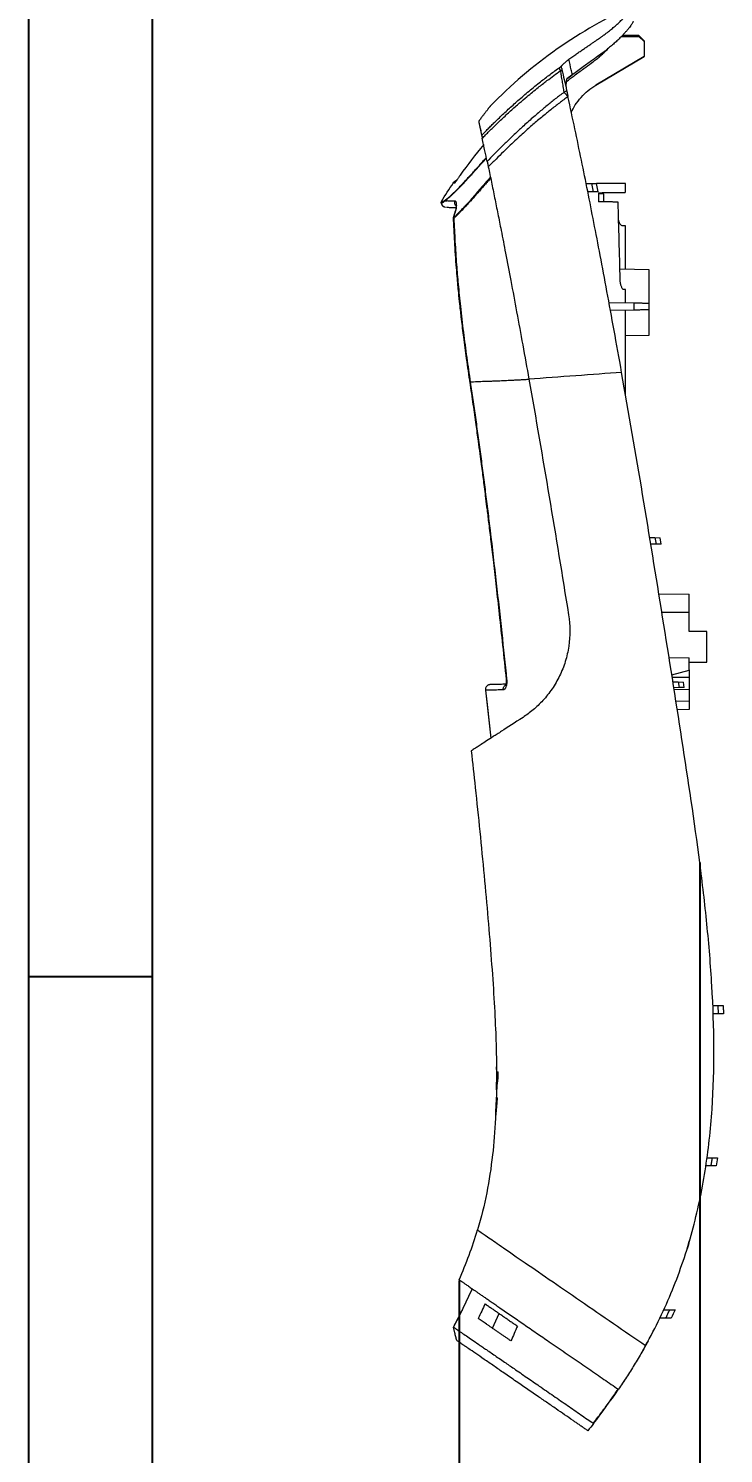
# Model space of a CAD drawing. Header units: inches. Extents: x 1631 to 3663, y 1126 to 1454.
# Drawn here: x 2152.1 to 2219.7, y 1243.7 to 1382.3 of the extents above; entities that cross this region are included whole.
import ezdxf

# ---------------------------------------------------------------- set-up
doc = ezdxf.new("R2010")
doc.units = ezdxf.units.IN
doc.header["$LTSCALE"] = 15
doc.styles.get("Standard").update_dxf_attribs({"font": 'txt', "bigfont": 'gbcbig.shx'})
doc.dimstyles.new('3', dxfattribs={"dimtxt": 3, "dimasz": 1, "dimexe": 0.18, "dimexo": 0.0625, "dimgap": 0.09, "dimtad": 0, "dimdsep": 46, "dimtxsty": 'Standard', "dimcen": 1, "dimclrd": 3, "dimclre": 3, "dimadec": 0, "dimazin": 2, "dimtfac": 1, "dimtofl": 0, "dimtmove": 0, "dimatfit": 3, "dimfxl": 1, "dimtolj": 1, "dimtzin": 0, "dimarcsym": 0})

# ---------------------------------------------------------------- blocks, each defined once
blk = doc.blocks.new('*D279')
at = {"color": 3, "lineweight": -2}
for p, q in [((2217.38, 1301.14), (2217.38, 1229.55)), ((2193.98, 1260.49), (2193.98, 1229.55)), ((2194.98, 1229.73), (2201.09, 1229.73)), ((2216.38, 1229.73), (2210.27, 1229.73))]:
    blk.add_line(p, q, dxfattribs=at)
at = {"color": 3}
for points in [[(2194.98, 1229.89), (2194.98, 1229.56), (2193.98, 1229.73)], [(2216.38, 1229.89), (2216.38, 1229.56), (2217.38, 1229.73)]]:
    blk.add_solid(points, dxfattribs=at)
at = {"layer": 'Defpoints', "color": 0}
for p in [(2217.38, 1301.2), (2193.98, 1260.55), (2217.38, 1229.73)]:
    blk.add_point(p, dxfattribs=at)
at = {"color": 0, "insert": (2205.68, 1229.73), "char_height": 3, "attachment_point": 5}
blk.add_mtext('\\A1;23.4', dxfattribs=at)

msp = doc.modelspace()

# ---------------------------------------------------------------- linework, layer by layer
for p, q in [((2152.094, 1454.396), (2152.094, 1125.657)), ((2164.124, 1446.569), (2164.124, 1133.484)), ((2164.124, 1290.027), (2152.094, 1290.027)), ((2152.094, 1277.851), (2152.094, 1125.657))]:
    msp.add_line(p, q)
at = {"color": 7, "linetype": 'Continuous', "lineweight": 15}
for p, q in [((2209.785, 1381.503), (2211.473, 1381.503)), ((2211.473, 1381.58), (2209.86, 1381.58)), ((2211.974, 1381.078), (2211.473, 1381.58)), ((2211.973, 1381), (2211.473, 1381.503)), ((2211.974, 1381), (2211.974, 1379.545)), ((2211.974, 1379.545), (2207.268, 1376.745)), ((2207.268, 1376.745), (2211.974, 1379.545)), ((2204.466, 1377.371), (2204.991, 1377.767)), ((2196.173, 1371.879), (2196.201, 1371.752)), ((2206.333, 1367.175), (2206.858, 1367.175)), ((2206.858, 1367.175), (2207.018, 1366.375)), ((2206.858, 1367.175), (2207.36, 1367.175)), ((2207.52, 1366.375), (2207.36, 1367.175)), ((2210.082, 1367.175), (2207.361, 1367.175)), ((2210.157, 1366.328), (2210.157, 1367.178)), ((2207.018, 1366.375), (2206.495, 1366.375)), ((2207.52, 1366.375), (2207.018, 1366.375)), ((2207.523, 1366.292), (2207.523, 1365.408)), ((2208.046, 1366.175), (2207.523, 1366.175)), ((2208.046, 1365.401), (2208.046, 1366.175)), ((2192.238, 1365.287), (2192.241, 1365.287)), ((2192.627, 1364.887), (2192.657, 1364.887)), ((2193.612, 1364.5), (2193.413, 1363.845)), ((2193.415, 1363.85), (2193.407, 1363.782)), ((2210.157, 1358.842), (2210.157, 1363.075)), ((2212.477, 1358.802), (2209.621, 1358.852)), ((2210.157, 1355.589), (2210.157, 1356.875)), ((2208.559, 1355.62), (2211.009, 1355.578)), ((2211.009, 1354.873), (2208.704, 1354.833)), ((2210.157, 1346.658), (2210.157, 1354.858)), ((2211.009, 1354.873), (2211.009, 1355.578)), ((2212.474, 1354.899), (2212.474, 1355.552)), ((2210.157, 1352.408), (2212.475, 1352.449)), ((2212.515, 1332.751), (2213.034, 1332.742)), ((2213.136, 1332.11), (2212.62, 1332.101)), ((2213.033, 1332.742), (2213.136, 1332.11)), ((2213.034, 1332.742), (2213.538, 1332.733)), ((2213.639, 1332.119), (2213.136, 1332.11)), ((2213.639, 1332.119), (2213.538, 1332.733)), ((2213.4, 1327.286), (2216.374, 1327.234)), ((2216.374, 1323.626), (2216.374, 1325.484)), ((2218.074, 1323.625), (2216.374, 1323.626)), ((2218.074, 1320.625), (2218.074, 1323.625)), ((2214.406, 1321.068), (2216.374, 1321.034)), ((2214.672, 1319.396), (2216.374, 1319.864)), ((2216.374, 1320.626), (2218.074, 1320.625)), ((2214.781, 1318.712), (2215.286, 1318.703)), ((2215.286, 1318.703), (2215.372, 1318.149)), ((2215.286, 1318.703), (2215.791, 1318.694)), ((2215.875, 1318.158), (2215.791, 1318.694)), ((2216.374, 1319.175), (2216.374, 1317.966)), ((2196.551, 1317.896), (2197.073, 1313.221)), ((2215.372, 1318.149), (2214.873, 1318.14)), ((2216.374, 1317.966), (2214.904, 1317.946)), ((2215.078, 1316.853), (2216.374, 1316.835)), ((2215.875, 1318.158), (2215.372, 1318.149)), ((2216.374, 1317.966), (2216.374, 1316.835)), ((2216.374, 1316.835), (2216.374, 1316.017)), ((2216.374, 1316.017), (2215.215, 1315.996)), ((2218.655, 1287.225), (2219.165, 1287.225)), ((2219.197, 1286.425), (2218.697, 1286.425)), ((2219.197, 1286.425), (2219.165, 1287.225)), ((2219.165, 1287.225), (2219.666, 1287.225)), ((2219.698, 1286.425), (2219.197, 1286.425)), ((2197.62, 1280.992), (2197.627, 1280.818)), ((2197.655, 1280.169), (2197.665, 1279.945)), ((2197.612, 1279.029), (2197.627, 1278.649)), ((2218.495, 1271.625), (2217.95, 1271.625)), ((2218.073, 1272.425), (2218.609, 1272.425)), ((2218.997, 1271.625), (2218.495, 1271.625)), ((2218.609, 1272.425), (2219.111, 1272.425)), ((2195.178, 1259.555), (2194.339, 1257.761)), ((2195.178, 1259.555), (2195.091, 1259.355)), ((2195.178, 1259.555), (2195.091, 1259.355)), ((2195.237, 1259.691), (2195.178, 1259.555)), ((2195.237, 1259.691), (2195.178, 1259.555)), ((2197.219, 1255.84), (2197.879, 1257.266)), ((2197.219, 1255.84), (2197.879, 1257.266)), ((2213.872, 1257.625), (2214.464, 1257.625)), ((2214.464, 1257.625), (2214.989, 1257.625)), ((2193.558, 1255.385), (2193.419, 1255.955)), ((2214.093, 1256.825), (2213.469, 1256.825)), ((2214.622, 1256.825), (2214.093, 1256.825)), ((2212.373, 1254.608), (2212.151, 1254.213)), ((2212.043, 1254.021), (2211.797, 1253.583)), ((2210.141, 1250.894), (2209.857, 1250.484))]:
    msp.add_line(p, q, dxfattribs=at)
at = {"color": 8, "linetype": 'Continuous', "lineweight": 15}
for p, q in [((2193.41, 1363.783), (2193.41, 1363.784)), ((2213.691, 1325.487), (2216.374, 1325.484)), ((2214.707, 1319.175), (2216.374, 1319.175)), ((2195.241, 1259.689), (2195.178, 1259.555))]:
    msp.add_line(p, q, dxfattribs=at)
at = {"color": 7, "linetype": 'Continuous', "lineweight": 15}
msp.add_arc((2229.686, 1343.036), 45.509, 125.0881, 135.88718, dxfattribs=at)
for points in [[(2210.916, 1384.493), (2208.328, 1383.322), (2205.85, 1381.907), (2203.526, 1380.274)], [(2211.473, 1381.503), (2211.473, 1381.532), (2211.473, 1381.557), (2211.473, 1381.58)], [(2211.473, 1381.58), (2211.64, 1381.413), (2211.807, 1381.246), (2211.973, 1381.078)], [(2196.37, 1370.969), (2195.565, 1370.009), (2194.802, 1369.015), (2194.083, 1367.99)], [(2192.263, 1365.425), (2192.629, 1366.036), (2193.01, 1366.638), (2193.405, 1367.23)], [(2192.238, 1365.287), (2192.23, 1365.334), (2192.239, 1365.384), (2192.263, 1365.425)], [(2192.588, 1365.542), (2192.578, 1365.525), (2192.57, 1365.505), (2192.565, 1365.485)], [(2193.443, 1363.845), (2193.437, 1363.825), (2193.434, 1363.803), (2193.435, 1363.782)], [(2193.464, 1363.856), (2193.456, 1363.848), (2193.449, 1363.844), (2193.443, 1363.845)], [(2193.47, 1363.794), (2193.464, 1363.815), (2193.462, 1363.836), (2193.464, 1363.856)], [(2210.157, 1363.075), (2210.157, 1363.075), (2210.053, 1363.075), (2209.851, 1363.075)], [(2210.157, 1356.875), (2210.157, 1356.875), (2210.095, 1356.875), (2209.973, 1356.875)], [(2209.788, 1348.812), (2206.974, 1348.606), (2203.695, 1348.365), (2200.766, 1348.15)], [(2200.765, 1348.15), (2202.121, 1340.527), (2203.395, 1332.886), (2204.626, 1325.233)], [(2195.269, 1312.065), (2195.198, 1312.019), (2195.162, 1311.995), (2195.162, 1311.995)], [(2197.62, 1280.992), (2197.619, 1281.07), (2197.619, 1281.147), (2197.619, 1281.226)], [(2197.739, 1280.147), (2197.657, 1279.506), (2197.612, 1278.864), (2197.596, 1278.221)], [(2197.612, 1279.029), (2197.621, 1279.604), (2197.652, 1280.179), (2197.712, 1280.753)], [(2197.627, 1280.619), (2197.624, 1280.473), (2197.622, 1280.328), (2197.622, 1280.184)], [(2197.558, 1277.066), (2197.574, 1277.472), (2197.603, 1277.876), (2197.645, 1278.281)], [(2197.596, 1278.221), (2197.586, 1277.828), (2197.573, 1277.443), (2197.558, 1277.066)], [(2197.648, 1277.675), (2197.587, 1277.203), (2197.545, 1276.731), (2197.52, 1276.258)], [(2219.111, 1272.425), (2219.075, 1272.158), (2219.037, 1271.892), (2218.997, 1271.625)], [(2219.111, 1272.425), (2219.075, 1272.158), (2219.037, 1271.892), (2218.997, 1271.625)], [(2193.983, 1260.555), (2194.677, 1262.144), (2195.275, 1263.746), (2195.768, 1265.396)], [(2216.397, 1264.365), (2216.319, 1264.098), (2216.239, 1263.831), (2216.156, 1263.565)], [(2194.344, 1257.758), (2194.048, 1257.156), (2193.739, 1256.556), (2193.419, 1255.955)], [(2194.339, 1257.761), (2194.339, 1257.761), (2194.34, 1257.76), (2194.344, 1257.758)], [(2214.989, 1257.625), (2214.869, 1257.358), (2214.747, 1257.091), (2214.622, 1256.825)], [(2207.05, 1246.566), (2207.888, 1247.654), (2208.698, 1248.763), (2209.474, 1249.897)], [(2207.05, 1246.566), (2206.871, 1246.333), (2206.69, 1246.101), (2206.507, 1245.869)], [(2207.03, 1246.584), (2207.037, 1246.578), (2207.044, 1246.572), (2207.05, 1246.566)]]:
    msp.add_open_spline(points, degree=3, dxfattribs=at)
for points, knots in [([(2204.667, 1379.272), (2204.794, 1379.363), (2205.043, 1379.541), (2205.408, 1379.797), (2205.754, 1380.038), (2206.082, 1380.263), (2206.391, 1380.475), (2206.681, 1380.672), (2206.951, 1380.856), (2207.201, 1381.026), (2207.431, 1381.184), (2207.654, 1381.339), (2207.871, 1381.493), (2208.167, 1381.708), (2208.52, 1381.976), (2208.906, 1382.289), (2209.292, 1382.621), (2209.66, 1382.962), (2210.108, 1383.41), (2210.565, 1383.934), (2210.78, 1384.242), (2210.868, 1384.391), (2210.898, 1384.449), (2210.914, 1384.486), (2210.915, 1384.491), (2210.916, 1384.493)], [0, 0, 0, 0, 0.023804, 0.0464535, 0.0679612, 0.0883417, 0.107612, 0.1257923, 0.1429063, 0.1589828, 0.1740563, 0.1881687, 0.2040832, 0.2197607, 0.2539724, 0.2915383, 0.332664, 0.3877753, 0.448749, 0.576775, 0.7636886, 0.8194424, 0.8786331, 0.9365013, 1, 1, 1, 1]), ([(2210.915, 1382.95), (2210.914, 1382.946), (2210.911, 1382.937), (2210.879, 1382.868), (2210.821, 1382.764), (2210.734, 1382.628), (2210.618, 1382.464), (2210.47, 1382.272), (2210.292, 1382.054), (2210.082, 1381.815), (2209.841, 1381.557), (2209.567, 1381.282), (2209.258, 1380.99), (2208.915, 1380.684), (2208.534, 1380.364), (2208.121, 1380.035), (2207.601, 1379.646), (2206.907, 1379.152), (2206.006, 1378.513), (2205.348, 1378.03), (2204.991, 1377.767)], [0, 0, 0, 0, 0.08396331, 0.16467461, 0.238025, 0.30465003, 0.3678112, 0.42761262, 0.48478726, 0.53815987, 0.58790878, 0.63425401, 0.67746634, 0.71872633, 0.75665009, 0.79186707, 0.82516293, 0.87300655, 0.93104579, 1, 1, 1, 1]), ([(2211.974, 1381.078), (2211.974, 1381.066), (2211.974, 1381.042), (2211.974, 1381.014), (2211.974, 1381)], [0, 0, 0, 0, 0.5002239, 1, 1, 1, 1]), ([(2203.988, 1378.659), (2203.997, 1378.67), (2204.013, 1378.693), (2204.044, 1378.73), (2204.09, 1378.782), (2204.157, 1378.852), (2204.257, 1378.946), (2204.377, 1379.05), (2204.517, 1379.162), (2204.617, 1379.236), (2204.667, 1379.272)], [0, 0, 0, 0, 0.0694791, 0.1395281, 0.2104969, 0.3524517, 0.4951586, 0.6646523, 0.8315134, 1, 1, 1, 1]), ([(2204.42, 1377.107), (2204.669, 1377.298), (2205.23, 1377.728), (2206.047, 1378.322), (2206.759, 1378.837), (2207.267, 1379.217), (2207.623, 1379.511), (2207.943, 1379.794), (2208.246, 1380.079), (2208.414, 1380.25), (2208.502, 1380.339)], [0, 0, 0, 0, 0.14720609, 0.33220808, 0.47892119, 0.57200809, 0.65926533, 0.76011673, 0.87417497, 1, 1, 1, 1]), ([(2204.988, 1377.771), (2204.953, 1377.934), (2204.847, 1378.435), (2204.739, 1378.935), (2204.667, 1379.272)], [0, 0, 0, 0, 0.3255563, 1, 1, 1, 1]), ([(2196.174, 1371.874), (2196.278, 1371.982), (2196.486, 1372.197), (2196.803, 1372.519), (2197.126, 1372.842), (2197.454, 1373.166), (2197.958, 1373.655), (2198.658, 1374.315), (2199.608, 1375.175), (2200.649, 1376.073), (2201.697, 1376.929), (2202.707, 1377.715), (2203.345, 1378.183), (2203.667, 1378.419)], [0, 0, 0, 0, 0.0462506, 0.0927422, 0.1394872, 0.1864977, 0.2337859, 0.3536448, 0.4778278, 0.6193709, 0.7649944, 0.8814101, 1, 1, 1, 1]), ([(2196.235, 1371.591), (2196.343, 1371.701), (2196.565, 1371.927), (2196.916, 1372.279), (2197.294, 1372.652), (2197.7, 1373.047), (2198.264, 1373.584), (2198.984, 1374.25), (2199.802, 1374.974), (2200.696, 1375.736), (2201.582, 1376.462), (2202.672, 1377.314), (2203.408, 1377.85), (2203.852, 1378.173)], [0, 0, 0, 0, 0.0471992, 0.0976695, 0.1514014, 0.2083864, 0.2686318, 0.3854898, 0.5014047, 0.5931393, 0.7329631, 0.8388766, 1, 1, 1, 1]), ([(2203.667, 1378.419), (2203.721, 1378.46), (2203.828, 1378.54), (2203.936, 1378.62), (2203.988, 1378.659)], [0, 0, 0, 0, 0.5088759, 1, 1, 1, 1]), ([(2203.667, 1378.419), (2203.68, 1378.403), (2203.702, 1378.374), (2203.766, 1378.29), (2203.806, 1378.236), (2203.852, 1378.173)], [0, 0, 0, 0, 0.5, 0.5, 1, 1, 1, 1]), ([(2203.852, 1378.173), (2203.854, 1378.171), (2203.857, 1378.166), (2203.858, 1378.159), (2203.858, 1378.156)], [0, 0, 0, 0, 0.4726775, 1, 1, 1, 1]), ([(2203.858, 1378.156), (2203.88, 1378.172), (2203.923, 1378.204), (2203.966, 1378.236), (2203.988, 1378.252)], [0, 0, 0, 0, 0.4998851, 1, 1, 1, 1]), ([(2204.197, 1376.07), (2204.169, 1376.25), (2204.113, 1376.605), (2204.021, 1377.144), (2203.935, 1377.658), (2203.882, 1378.001), (2203.858, 1378.156)], [0, 0, 0, 0, 0.2587671, 0.5100647, 0.777289, 1, 1, 1, 1]), ([(2203.951, 1378.414), (2203.947, 1378.435), (2203.94, 1378.474), (2203.939, 1378.528), (2203.947, 1378.576), (2203.963, 1378.619), (2203.98, 1378.646), (2203.988, 1378.659)], [0, 0, 0, 0, 0.2136473, 0.4204888, 0.6203451, 0.813366, 1, 1, 1, 1]), ([(2203.951, 1378.414), (2203.957, 1378.39), (2203.968, 1378.34), (2203.981, 1378.281), (2203.988, 1378.252)], [0, 0, 0, 0, 0.4971988, 1, 1, 1, 1]), ([(2203.988, 1378.252), (2204.06, 1377.932), (2204.211, 1377.259), (2204.359, 1376.588), (2204.437, 1376.235)], [0, 0, 0, 0, 0.4745802, 1, 1, 1, 1]), ([(2204.473, 1377.406), (2204.462, 1377.367), (2204.436, 1377.274), (2204.406, 1377.127), (2204.385, 1376.983), (2204.372, 1376.827), (2204.37, 1376.67), (2204.382, 1376.505), (2204.401, 1376.408), (2204.409, 1376.363)], [0, 0, 0, 0, 0.1076705, 0.2556466, 0.4061006, 0.5108258, 0.6968694, 0.8598708, 1, 1, 1, 1]), ([(2204.473, 1377.406), (2204.49, 1377.421), (2204.524, 1377.45), (2204.58, 1377.495), (2204.641, 1377.542), (2204.725, 1377.604), (2204.839, 1377.683), (2204.936, 1377.745), (2204.985, 1377.776)], [0, 0, 0, 0, 0.12552344, 0.25038946, 0.37536061, 0.50119777, 0.74965816, 1, 1, 1, 1]), ([(2204.895, 1374.098), (2205.018, 1374.345), (2205.278, 1374.869), (2205.828, 1375.578), (2206.491, 1376.234), (2207.009, 1376.574), (2207.268, 1376.745)], [0, 0, 0, 0, 0.2282578, 0.4855056, 0.7427531, 1, 1, 1, 1]), ([(2204.197, 1376.07), (2204.051, 1375.959), (2203.761, 1375.74), (2203.339, 1375.412), (2202.931, 1375.089), (2202.384, 1374.645), (2201.825, 1374.178), (2201.064, 1373.523), (2200.311, 1372.852), (2199.444, 1372.05), (2198.654, 1371.294), (2197.964, 1370.612), (2197.319, 1369.96), (2196.932, 1369.556), (2196.712, 1369.328)], [0, 0, 0, 0, 0.0540083, 0.1064813, 0.1574186, 0.2068201, 0.3136465, 0.3720207, 0.5028873, 0.6120942, 0.722711, 0.8293714, 0.9034428, 1, 1, 1, 1]), ([(2204.567, 1375.641), (2204.429, 1375.539), (2204.149, 1375.332), (2203.732, 1375.015), (2203.312, 1374.69), (2202.891, 1374.357), (2202.28, 1373.864), (2201.512, 1373.226), (2200.731, 1372.546), (2200.09, 1371.968), (2199.539, 1371.461), (2198.931, 1370.888), (2198.269, 1370.25), (2197.556, 1369.547), (2197.073, 1369.058), (2196.822, 1368.803)], [0, 0, 0, 0, 0.0493727, 0.0994089, 0.1501048, 0.2014568, 0.2534603, 0.3752259, 0.4884112, 0.5521689, 0.6245917, 0.7056417, 0.7952638, 0.8933948, 1, 1, 1, 1]), ([(2204.206, 1376.053), (2204.204, 1376.055), (2204.2, 1376.06), (2204.198, 1376.067), (2204.197, 1376.07)], [0, 0, 0, 0, 0.50620451, 1, 1, 1, 1]), ([(2204.437, 1376.235), (2204.399, 1376.204), (2204.322, 1376.143), (2204.244, 1376.083), (2204.206, 1376.053)], [0, 0, 0, 0, 0.5036562, 1, 1, 1, 1]), ([(2204.567, 1375.641), (2204.554, 1375.657), (2204.522, 1375.695), (2204.472, 1375.749), (2204.42, 1375.806), (2204.353, 1375.885), (2204.28, 1375.971), (2204.227, 1376.029), (2204.206, 1376.053)], [0, 0, 0, 0, 0.10100807, 0.2494136, 0.37280757, 0.49893651, 0.79969429, 1, 1, 1, 1]), ([(2204.437, 1376.235), (2204.444, 1376.207), (2204.456, 1376.151), (2204.476, 1376.058), (2204.501, 1375.944), (2204.532, 1375.805), (2204.556, 1375.695), (2204.568, 1375.641)], [0, 0, 0, 0, 0.1628665, 0.32651402, 0.49242559, 0.74732827, 1, 1, 1, 1]), ([(2209.788, 1348.812), (2209.29, 1351.628), (2208.812, 1354.26), (2208.137, 1357.901), (2207.919, 1359.062), (2207.495, 1361.291), (2207.29, 1362.355), (2206.887, 1364.426), (2206.688, 1365.434), (2206.287, 1367.441), (2206.085, 1368.441), (2205.67, 1370.463), (2205.457, 1371.484), (2205.021, 1373.55), (2204.797, 1374.593), (2204.567, 1375.641)], [0, 0, 0, 0, 0.25, 0.25, 0.375, 0.375, 0.5, 0.5, 0.625, 0.625, 0.75, 0.75, 0.875, 0.875, 1, 1, 1, 1]), ([(2197.012, 1374.713), (2197.015, 1374.716), (2197.02, 1374.721), (2197.023, 1374.724), (2197.023, 1374.724), (2197.019, 1374.718), (2197.003, 1374.699), (2196.972, 1374.662), (2196.93, 1374.61), (2196.863, 1374.526), (2196.785, 1374.425), (2196.697, 1374.31), (2196.628, 1374.219), (2196.551, 1374.119), (2196.443, 1373.979), (2196.293, 1373.784), (2196.099, 1373.525), (2195.957, 1373.329), (2195.883, 1373.226)], [0, 0, 0, 0, 0.01633981, 0.03403093, 0.05311747, 0.07363451, 0.12171553, 0.17862815, 0.24201673, 0.30957096, 0.44177274, 0.50409039, 0.5605198, 0.61587377, 0.67192673, 0.76846938, 0.87779965, 1, 1, 1, 1]), ([(2195.882, 1373.227), (2195.882, 1373.229), (2195.881, 1373.232), (2195.882, 1373.23), (2195.884, 1373.22), (2195.888, 1373.201), (2195.896, 1373.167), (2195.899, 1373.152)], [0, 0, 0, 0, 0.2057534, 0.3862254, 0.5415978, 0.7940838, 1, 1, 1, 1]), ([(2195.883, 1373.226), (2195.887, 1373.205), (2195.897, 1373.162), (2195.913, 1373.086), (2195.931, 1373.004), (2195.951, 1372.912), (2195.972, 1372.813), (2196.004, 1372.669), (2196.047, 1372.465), (2196.107, 1372.19), (2196.152, 1371.979), (2196.174, 1371.874)], [0, 0, 0, 0, 0.0840509, 0.1677685, 0.2511563, 0.3342182, 0.4169578, 0.4993787, 0.667987, 0.8348506, 1, 1, 1, 1]), ([(2195.899, 1373.152), (2195.949, 1372.92), (2196.031, 1372.542), (2196.082, 1372.304), (2196.102, 1372.212)], [0, 0, 0, 0, 0.6115283, 1, 1, 1, 1]), ([(2196.174, 1371.874), (2196.176, 1371.867), (2196.179, 1371.852), (2196.186, 1371.818), (2196.195, 1371.774), (2196.207, 1371.722), (2196.22, 1371.661), (2196.23, 1371.614), (2196.235, 1371.591)], [0, 0, 0, 0, 0.1641268, 0.3291137, 0.4950999, 0.6621857, 0.8304552, 1, 1, 1, 1]), ([(2196.712, 1369.328), (2196.641, 1369.671), (2196.484, 1370.422), (2196.323, 1371.179), (2196.235, 1371.591)], [0, 0, 0, 0, 0.45547822, 1, 1, 1, 1]), ([(2192.565, 1365.485), (2192.584, 1365.497), (2192.62, 1365.521), (2192.68, 1365.564), (2192.741, 1365.611), (2192.813, 1365.667), (2192.921, 1365.758), (2193.076, 1365.894), (2193.274, 1366.074), (2193.486, 1366.271), (2193.718, 1366.492), (2193.964, 1366.738), (2194.225, 1367.008), (2194.46, 1367.257), (2194.736, 1367.555), (2195.022, 1367.87), (2195.375, 1368.263), (2195.751, 1368.679), (2196.176, 1369.15), (2196.484, 1369.487), (2196.643, 1369.66)], [0, 0, 0, 0, 0.0372933, 0.0725946, 0.1059012, 0.1372104, 0.1801622, 0.2567433, 0.3262351, 0.3902403, 0.4575757, 0.5207553, 0.573411, 0.6354767, 0.6702431, 0.7371408, 0.7931482, 0.8552662, 0.9254058, 1, 1, 1, 1]), ([(2192.588, 1365.542), (2192.605, 1365.554), (2192.64, 1365.577), (2192.698, 1365.62), (2192.761, 1365.669), (2192.853, 1365.742), (2192.977, 1365.845), (2193.2, 1366.039), (2193.525, 1366.342), (2193.927, 1366.745), (2194.284, 1367.119), (2194.569, 1367.426), (2194.879, 1367.767), (2195.208, 1368.134), (2195.556, 1368.523), (2195.91, 1368.916), (2196.269, 1369.313), (2196.512, 1369.582), (2196.632, 1369.714)], [0, 0, 0, 0, 0.0349852, 0.0698292, 0.1045511, 0.1391699, 0.2077558, 0.2733355, 0.4044077, 0.5273281, 0.5879435, 0.6466377, 0.7049306, 0.7666641, 0.8251722, 0.8856878, 0.9438012, 1, 1, 1, 1]), ([(2196.712, 1369.328), (2196.717, 1369.306), (2196.727, 1369.26), (2196.742, 1369.184), (2196.76, 1369.099), (2196.779, 1369.007), (2196.8, 1368.908), (2196.814, 1368.838), (2196.822, 1368.803)], [0, 0, 0, 0, 0.1458242, 0.300075, 0.4627868, 0.6338506, 0.8130333, 1, 1, 1, 1]), ([(2196.822, 1368.803), (2196.923, 1368.312), (2197.129, 1367.314), (2197.438, 1365.794), (2197.752, 1364.226), (2198.107, 1362.43), (2198.528, 1360.263), (2199.033, 1357.621), (2199.589, 1354.645), (2200.176, 1351.448), (2200.567, 1349.263), (2200.766, 1348.15)], [0, 0, 0, 0, 0.0717186, 0.1456944, 0.2217402, 0.3001524, 0.4071305, 0.5368016, 0.683917, 0.8388602, 1, 1, 1, 1]), ([(2193.405, 1367.23), (2193.456, 1367.294), (2193.557, 1367.422), (2193.707, 1367.537), (2193.803, 1367.572), (2193.822, 1367.579)], [0, 0, 0, 0, 0.4449644, 0.8899321, 1, 1, 1, 1]), ([(2193.539, 1367.23), (2193.522, 1367.23), (2193.489, 1367.23), (2193.452, 1367.23), (2193.425, 1367.23), (2193.408, 1367.23), (2193.406, 1367.23), (2193.405, 1367.23)], [0, 0, 0, 0, 0.1996375, 0.3994466, 0.5994368, 0.799618, 1, 1, 1, 1]), ([(2197.029, 1367.801), (2196.953, 1367.717), (2196.806, 1367.556), (2196.599, 1367.323), (2196.384, 1367.079), (2196.14, 1366.797), (2195.657, 1366.231), (2195.134, 1365.616), (2194.653, 1365.097), (2194.406, 1364.835), (2194.198, 1364.618), (2193.971, 1364.382), (2193.714, 1364.115), (2193.549, 1363.945), (2193.464, 1363.856)], [0, 0, 0, 0, 0.0560329, 0.1079833, 0.155858, 0.2189863, 0.2954134, 0.5328599, 0.6380317, 0.6965935, 0.7479071, 0.8248077, 0.9088237, 1, 1, 1, 1]), ([(2197.047, 1367.712), (2196.947, 1367.599), (2196.75, 1367.375), (2196.463, 1367.046), (2196.17, 1366.709), (2195.891, 1366.387), (2195.524, 1365.963), (2195.201, 1365.602), (2194.86, 1365.239), (2194.543, 1364.901), (2194.235, 1364.574), (2193.967, 1364.294), (2193.774, 1364.097), (2193.606, 1363.929), (2193.506, 1363.83), (2193.47, 1363.794)], [0, 0, 0, 0, 0.0745701, 0.147193, 0.2177905, 0.2987612, 0.3634817, 0.5068277, 0.5558315, 0.6392245, 0.771936, 0.829209, 0.8914868, 0.961184, 1, 1, 1, 1]), ([(2193.572, 1367.265), (2193.568, 1367.26), (2193.56, 1367.25), (2193.551, 1367.24), (2193.544, 1367.233), (2193.541, 1367.231), (2193.539, 1367.23)], [0, 0, 0, 0, 0.24913684, 0.48304303, 0.73554425, 1, 1, 1, 1]), ([(2194.083, 1367.99), (2194.072, 1367.974), (2194.056, 1367.95), (2194.028, 1367.909), (2193.985, 1367.844), (2193.923, 1367.752), (2193.841, 1367.635), (2193.768, 1367.53), (2193.707, 1367.444), (2193.671, 1367.395), (2193.641, 1367.355), (2193.606, 1367.31), (2193.583, 1367.28), (2193.572, 1367.265)], [0, 0, 0, 0, 0.0608244, 0.0862333, 0.1571668, 0.3103516, 0.4266294, 0.5879659, 0.7046448, 0.7539471, 0.821323, 0.9087752, 1, 1, 1, 1]), ([(2193.849, 1367.646), (2193.831, 1367.621), (2193.795, 1367.569), (2193.751, 1367.508), (2193.722, 1367.467), (2193.704, 1367.443), (2193.695, 1367.43), (2193.69, 1367.424), (2193.688, 1367.422), (2193.688, 1367.422), (2193.688, 1367.422)], [0, 0, 0, 0, 0.2757623, 0.575865, 0.7363748, 0.8212864, 0.8998259, 0.9367921, 0.9736496, 1, 1, 1, 1]), ([(2210.152, 1367.175), (2210.144, 1367.175), (2210.127, 1367.175), (2209.947, 1367.175), (2209.649, 1367.175), (2209.233, 1367.175), (2208.707, 1367.175), (2208.087, 1367.175), (2207.602, 1367.175), (2207.36, 1367.175)], [0, 0, 0, 0, 0.1314709, 0.2762257, 0.4209805, 0.5657355, 0.7104904, 0.8552451, 1, 1, 1, 1]), ([(2210.152, 1367.175), (2210.154, 1367.175), (2210.174, 1367.175), (2210.126, 1367.175), (2210.082, 1367.175)], [0, 0, 0, 0, 0.0840502, 1, 1, 1, 1]), ([(2192.263, 1365.425), (2192.264, 1365.426), (2192.266, 1365.428), (2192.273, 1365.435), (2192.281, 1365.439), (2192.288, 1365.437), (2192.295, 1365.431), (2192.307, 1365.422), (2192.331, 1365.423), (2192.368, 1365.435), (2192.403, 1365.447), (2192.444, 1365.463), (2192.488, 1365.483), (2192.535, 1365.508), (2192.571, 1365.531), (2192.588, 1365.542)], [0, 0, 0, 0, 0.0467463, 0.12563348, 0.19529584, 0.26054962, 0.33113149, 0.40201165, 0.53958682, 0.62426696, 0.70818726, 0.78724848, 0.86721091, 0.93811238, 1, 1, 1, 1]), ([(2193.567, 1365.482), (2193.527, 1365.481), (2193.448, 1365.479), (2193.342, 1365.478), (2193.247, 1365.478), (2193.13, 1365.481), (2193.009, 1365.485), (2192.847, 1365.487), (2192.725, 1365.485), (2192.625, 1365.484), (2192.586, 1365.484), (2192.565, 1365.485)], [0, 0, 0, 0, 0.0789635, 0.1555658, 0.2297431, 0.3015448, 0.449569, 0.5693641, 0.8080673, 0.8987435, 1, 1, 1, 1]), ([(2193.64, 1364.489), (2193.649, 1364.517), (2193.67, 1364.589), (2193.698, 1364.703), (2193.718, 1364.806), (2193.733, 1364.892), (2193.741, 1364.964), (2193.745, 1365.072), (2193.74, 1365.171), (2193.73, 1365.259), (2193.717, 1365.333), (2193.697, 1365.392), (2193.669, 1365.431), (2193.641, 1365.458), (2193.607, 1365.478), (2193.58, 1365.481), (2193.567, 1365.482)], [0, 0, 0, 0, 0.05558321, 0.13904585, 0.22018659, 0.25684211, 0.31033519, 0.37119211, 0.49761121, 0.55847422, 0.61560909, 0.71962973, 0.77493248, 0.84012331, 0.920106, 1, 1, 1, 1]), ([(2207.523, 1366.292), (2207.767, 1366.296), (2208.252, 1366.303), (2208.857, 1366.311), (2209.354, 1366.318), (2209.735, 1366.323), (2209.988, 1366.327), (2210.152, 1366.329), (2210.12, 1366.329), (2210.106, 1366.328)], [0, 0, 0, 0, 0.1548163, 0.3069565, 0.4564204, 0.6032086, 0.7473209, 0.8887576, 1, 1, 1, 1]), ([(2209.446, 1365.381), (2209.406, 1365.382), (2209.326, 1365.383), (2209.193, 1365.385), (2209.051, 1365.387), (2208.898, 1365.389), (2208.734, 1365.391), (2208.559, 1365.394), (2208.373, 1365.396), (2208.177, 1365.399), (2207.97, 1365.402), (2207.752, 1365.405), (2207.6, 1365.407), (2207.523, 1365.408)], [0, 0, 0, 0, 0.0856958, 0.1724342, 0.2602153, 0.349039, 0.4389053, 0.5298143, 0.6217661, 0.7147605, 0.8087976, 0.9038774, 1, 1, 1, 1]), ([(2209.649, 1357.817), (2209.617, 1359.105), (2209.554, 1361.626), (2209.481, 1364.148), (2209.446, 1365.381)], [0, 0, 0, 0, 0.5108379, 1, 1, 1, 1]), ([(2192.247, 1365.289), (2192.254, 1365.252), (2192.27, 1365.154), (2192.365, 1365.017), (2192.469, 1364.953), (2192.521, 1364.922)], [0, 0, 0, 0, 0.2348465, 0.6217046, 1, 1, 1, 1]), ([(2192.439, 1364.975), (2192.467, 1364.954), (2192.519, 1364.915), (2192.582, 1364.898), (2192.612, 1364.89)], [0, 0, 0, 0, 0.5293134, 1, 1, 1, 1]), ([(2192.758, 1364.874), (2192.759, 1364.874), (2192.772, 1364.874), (2192.885, 1364.872), (2193.126, 1364.868), (2193.387, 1364.863), (2193.628, 1364.859), (2193.686, 1364.858)], [0, 0, 0, 0, 0.0326953, 0.3499618, 0.643557, 0.9142713, 1, 1, 1, 1]), ([(2193.443, 1363.845), (2193.46, 1363.9), (2193.494, 1364.009), (2193.543, 1364.173), (2193.591, 1364.333), (2193.624, 1364.437), (2193.64, 1364.489)], [0, 0, 0, 0, 0.25543492, 0.51198875, 0.76007198, 1, 1, 1, 1]), ([(2193.703, 1365.016), (2193.704, 1365.01), (2193.704, 1364.997), (2193.706, 1364.909), (2193.682, 1364.745), (2193.635, 1364.583), (2193.608, 1364.489)], [0, 0, 0, 0, 0.1362388, 0.3371721, 0.6153432, 1, 1, 1, 1]), ([(2193.686, 1364.858), (2193.684, 1364.837), (2193.678, 1364.73), (2193.639, 1364.597), (2193.608, 1364.489)], [0, 0, 0, 0, 0.19266678, 1, 1, 1, 1]), ([(2193.407, 1363.783), (2193.431, 1363.23), (2193.477, 1362.163), (2193.568, 1360.656), (2193.661, 1359.338), (2193.75, 1358.243), (2193.83, 1357.343), (2193.917, 1356.433), (2194.031, 1355.331), (2194.193, 1353.886), (2194.41, 1352.124), (2194.687, 1350.045), (2194.906, 1348.556), (2195.024, 1347.759)], [0, 0, 0, 0, 0.1031117, 0.1989135, 0.2809207, 0.3491276, 0.4035291, 0.4490801, 0.5193696, 0.6096171, 0.7198097, 0.8499393, 1, 1, 1, 1]), ([(2193.435, 1363.782), (2193.424, 1363.783), (2193.407, 1363.784), (2193.409, 1363.784), (2193.409, 1363.783)], [0, 0, 0, 0, 0.6632715, 1, 1, 1, 1]), ([(2193.435, 1363.782), (2193.44, 1363.783), (2193.45, 1363.784), (2193.463, 1363.79), (2193.47, 1363.794)], [0, 0, 0, 0, 0.4894638, 1, 1, 1, 1]), ([(2193.47, 1363.794), (2193.486, 1363.418), (2193.518, 1362.665), (2193.578, 1361.537), (2193.647, 1360.408), (2193.745, 1359.026), (2193.889, 1357.299), (2194.11, 1355.114), (2194.39, 1352.734), (2194.712, 1350.277), (2194.948, 1348.659), (2195.064, 1347.862)], [0, 0, 0, 0, 0.0705382, 0.1410588, 0.2115771, 0.2823344, 0.4005343, 0.5360286, 0.6936403, 0.8491597, 1, 1, 1, 1]), ([(2209.851, 1363.075), (2209.806, 1363.091), (2209.717, 1363.122), (2209.599, 1363.319), (2209.526, 1363.511), (2209.502, 1363.618), (2209.492, 1363.663)], [0, 0, 0, 0, 0.350618, 0.6998403, 0.8723636, 1, 1, 1, 1]), ([(2212.474, 1355.552), (2212.474, 1355.974), (2212.474, 1356.397), (2212.474, 1357.183), (2212.474, 1357.544), (2212.474, 1358.147), (2212.474, 1358.389), (2212.474, 1358.717), (2212.474, 1358.802), (2212.474, 1358.802)], [0, 0, 0, 0, 0.25, 0.25, 0.5, 0.5, 0.75, 0.75, 1, 1, 1, 1]), ([(2209.973, 1356.875), (2209.965, 1356.876), (2209.95, 1356.878), (2209.925, 1356.892), (2209.899, 1356.914), (2209.864, 1356.956), (2209.819, 1357.029), (2209.767, 1357.148), (2209.72, 1357.293), (2209.684, 1357.457), (2209.658, 1357.633), (2209.652, 1357.756), (2209.649, 1357.817)], [0, 0, 0, 0, 0.0635894, 0.1267245, 0.1899467, 0.2537949, 0.3831372, 0.5108411, 0.6368051, 0.7622337, 0.8815068, 1, 1, 1, 1]), ([(2211.009, 1355.578), (2211.06, 1355.577), (2211.162, 1355.575), (2211.307, 1355.572), (2211.443, 1355.57), (2211.572, 1355.568), (2211.692, 1355.566), (2211.805, 1355.564), (2211.909, 1355.562), (2212.006, 1355.56), (2212.118, 1355.558), (2212.234, 1355.556), (2212.342, 1355.554), (2212.417, 1355.553), (2212.465, 1355.552), (2212.471, 1355.552), (2212.474, 1355.552)], [0, 0, 0, 0, 0.056048, 0.1117258, 0.1671386, 0.2223928, 0.2775959, 0.3328557, 0.3882795, 0.443974, 0.500044, 0.6006411, 0.7003107, 0.7996757, 0.8993646, 1, 1, 1, 1]), ([(2212.474, 1354.899), (2212.473, 1354.899), (2212.471, 1354.899), (2212.456, 1354.898), (2212.433, 1354.898), (2212.4, 1354.897), (2212.358, 1354.897), (2212.306, 1354.896), (2212.245, 1354.895), (2212.174, 1354.893), (2212.073, 1354.892), (2211.933, 1354.889), (2211.742, 1354.886), (2211.524, 1354.882), (2211.282, 1354.878), (2211.1, 1354.875), (2211.009, 1354.873)], [0, 0, 0, 0, 0.0560462, 0.1117225, 0.1671341, 0.2223876, 0.2775904, 0.3328502, 0.3882747, 0.4439702, 0.5000418, 0.6006364, 0.7003051, 0.7996707, 0.8993616, 1, 1, 1, 1]), ([(2212.474, 1352.449), (2212.474, 1352.449), (2212.474, 1352.509), (2212.474, 1352.742), (2212.474, 1352.915), (2212.474, 1353.356), (2212.474, 1353.623), (2212.474, 1354.222), (2212.474, 1354.553), (2212.474, 1354.899)], [0, 0, 0, 0, 0.25, 0.25, 0.5, 0.5, 0.75, 0.75, 1, 1, 1, 1]), ([(2212.117, 1254.147), (2213.106, 1255.91), (2213.98, 1257.716), (2215.483, 1261.419), (2216.118, 1263.313), (2216.91, 1266.214), (2217.147, 1267.191), (2217.57, 1269.165), (2217.754, 1270.163), (2218.23, 1273.15), (2218.445, 1275.145), (2218.851, 1281.134), (2218.803, 1285.135), (2218.45, 1291.143), (2218.284, 1293.148), (2217.883, 1297.156), (2217.648, 1299.154), (2216.876, 1305.141), (2216.27, 1309.119), (2215.037, 1317.072), (2214.412, 1321.047), (2212.504, 1332.964), (2211.189, 1340.898), (2209.788, 1348.812)], [0, 0, 0, 0, 0.0625, 0.0625, 0.125, 0.125, 0.15625, 0.15625, 0.1875, 0.1875, 0.25, 0.25, 0.375, 0.375, 0.4375, 0.4375, 0.5, 0.5, 0.625, 0.625, 0.75, 0.75, 1, 1, 1, 1]), ([(2195.009, 1347.854), (2195.117, 1347.13), (2195.323, 1345.75), (2195.593, 1343.839), (2195.813, 1342.245), (2195.986, 1340.966), (2196.122, 1339.937), (2196.236, 1339.067), (2196.34, 1338.263), (2196.445, 1337.44), (2196.565, 1336.495), (2196.706, 1335.363), (2196.878, 1333.961), (2197.084, 1332.252), (2197.324, 1330.219), (2197.595, 1327.86), (2197.894, 1325.175), (2198.221, 1322.164), (2198.441, 1320.048), (2198.557, 1318.935)], [0, 0, 0, 0, 0.07540975, 0.14362958, 0.19865251, 0.24114434, 0.27650923, 0.30545463, 0.33150567, 0.3599628, 0.3909461, 0.4295554, 0.47737887, 0.53642425, 0.60669225, 0.68818338, 0.78089811, 0.88483669, 1, 1, 1, 1]), ([(2200.77, 1348.123), (2200.641, 1348.115), (2200.384, 1348.1), (2200.005, 1348.078), (2199.636, 1348.058), (2199.277, 1348.039), (2198.928, 1348.021), (2198.59, 1348.005), (2198.263, 1347.99), (2197.948, 1347.977), (2197.645, 1347.964), (2197.288, 1347.951), (2196.74, 1347.93), (2196.198, 1347.911), (2195.722, 1347.892), (2195.38, 1347.877), (2195.172, 1347.867), (2195.064, 1347.862)], [0, 0, 0, 0, 0.054278, 0.108004, 0.1611434, 0.213666, 0.2655473, 0.316776, 0.3673534, 0.4172841, 0.4665761, 0.5152682, 0.5965316, 0.7543745, 0.8304124, 0.9120873, 1, 1, 1, 1]), ([(2195.064, 1347.862), (2195.148, 1347.296), (2195.318, 1346.154), (2195.566, 1344.423), (2195.811, 1342.659), (2196.054, 1340.863), (2196.294, 1339.038), (2196.531, 1337.187), (2196.766, 1335.313), (2197.126, 1332.358), (2197.586, 1328.413), (2198.121, 1323.585), (2198.446, 1320.454), (2198.604, 1318.94)], [0, 0, 0, 0, 0.0588333, 0.1188659, 0.1800236, 0.2422318, 0.3054146, 0.3694878, 0.4343536, 0.4999126, 0.6759619, 0.843197, 1, 1, 1, 1]), ([(2216.374, 1325.484), (2216.374, 1325.718), (2216.374, 1325.949), (2216.374, 1326.374), (2216.374, 1326.567), (2216.374, 1326.888), (2216.374, 1327.016), (2216.374, 1327.189), (2216.374, 1327.234), (2216.374, 1327.234)], [0, 0, 0, 0, 0.25, 0.25, 0.5, 0.5, 0.75, 0.75, 1, 1, 1, 1]), ([(2204.626, 1325.233), (2204.79, 1324.214), (2204.795, 1323.195), (2204.568, 1321.669), (2204.454, 1321.173), (2204.157, 1320.211), (2203.973, 1319.745), (2203.536, 1318.843), (2203.288, 1318.416), (2202.746, 1317.622), (2202.452, 1317.252), (2201.827, 1316.566), (2201.502, 1316.258), (2200.849, 1315.711), (2200.52, 1315.471), (2200.195, 1315.26)], [0, 0, 0, 0, 0.25, 0.25, 0.375, 0.375, 0.5, 0.5, 0.625, 0.625, 0.75, 0.75, 0.875, 0.875, 1, 1, 1, 1]), ([(2216.374, 1319.864), (2216.374, 1320.207), (2216.374, 1320.507), (2216.374, 1320.921), (2216.374, 1321.034), (2216.374, 1321.034)], [0, 0, 0, 0, 0.5, 0.5, 1, 1, 1, 1]), ([(2216.374, 1319.88), (2216.374, 1319.778), (2216.374, 1319.572), (2216.374, 1319.308), (2216.374, 1319.175)], [0, 0, 0, 0, 0.4982545, 1, 1, 1, 1]), ([(2197.029, 1318.451), (2197.005, 1318.45), (2196.959, 1318.447), (2196.893, 1318.431), (2196.832, 1318.409), (2196.778, 1318.38), (2196.732, 1318.349), (2196.694, 1318.316), (2196.639, 1318.259), (2196.579, 1318.166), (2196.535, 1318.032), (2196.539, 1317.94), (2196.54, 1317.895)], [0, 0, 0, 0, 0.0841214, 0.1659559, 0.2441299, 0.3174475, 0.3849474, 0.4459216, 0.4999, 0.6702757, 0.8391472, 1, 1, 1, 1]), ([(2198.501, 1318.477), (2198.313, 1318.474), (2197.837, 1318.465), (2197.339, 1318.456), (2197.135, 1318.453), (2197.029, 1318.451)], [0, 0, 0, 0, 0.2370482, 0.6024822, 1, 1, 1, 1]), ([(2198.604, 1318.94), (2198.606, 1318.915), (2198.611, 1318.865), (2198.614, 1318.79), (2198.615, 1318.703), (2198.612, 1318.61), (2198.602, 1318.494), (2198.58, 1318.367), (2198.543, 1318.243), (2198.505, 1318.144), (2198.471, 1318.075), (2198.438, 1318.029), (2198.403, 1317.994), (2198.362, 1317.962), (2198.316, 1317.937), (2198.282, 1317.934), (2198.265, 1317.933)], [0, 0, 0, 0, 0.0451097, 0.0913095, 0.1389125, 0.2059849, 0.2690317, 0.3665178, 0.4782923, 0.5780183, 0.6418236, 0.70308, 0.7663453, 0.8326941, 0.9182149, 1, 1, 1, 1]), ([(2198.556, 1318.943), (2198.561, 1318.875), (2198.57, 1318.754), (2198.559, 1318.605), (2198.54, 1318.504), (2198.525, 1318.451), (2198.514, 1318.422), (2198.514, 1318.42), (2198.514, 1318.419)], [0, 0, 0, 0, 0.29888169, 0.54005802, 0.73171472, 0.87640976, 0.93295113, 1, 1, 1, 1]), ([(2196.54, 1317.895), (2196.539, 1317.895), (2196.539, 1317.895), (2196.55, 1317.896), (2196.551, 1317.896)], [0, 0, 0, 0, 0.9203461, 1, 1, 1, 1]), ([(2198.265, 1317.933), (2198.236, 1317.933), (2198.147, 1317.933), (2197.976, 1317.927), (2197.734, 1317.922), (2197.445, 1317.914), (2197.208, 1317.91), (2197.011, 1317.906), (2196.847, 1317.902), (2196.672, 1317.898), (2196.587, 1317.896), (2196.54, 1317.895)], [0, 0, 0, 0, 0.0301637, 0.0922516, 0.1868918, 0.3147851, 0.4763567, 0.558752, 0.674094, 0.821754, 1, 1, 1, 1]), ([(2196.54, 1317.895), (2196.581, 1317.531), (2196.667, 1316.773), (2196.797, 1315.621), (2196.929, 1314.429), (2197.016, 1313.631), (2197.061, 1313.227)], [0, 0, 0, 0, 0.2337903, 0.4874902, 0.7400336, 1, 1, 1, 1]), ([(2200.195, 1315.26), (2199.377, 1314.73), (2198.693, 1314.285), (2197.963, 1313.812), (2197.823, 1313.722), (2197.556, 1313.548), (2197.428, 1313.465), (2197.065, 1313.23), (2196.85, 1313.09), (2196.27, 1312.714), (2195.973, 1312.521), (2195.633, 1312.3), (2195.537, 1312.238), (2195.379, 1312.136), (2195.316, 1312.095), (2195.269, 1312.065)], [0, 0, 0, 0, 0.25, 0.25, 0.3125, 0.3125, 0.375, 0.375, 0.5, 0.5, 0.75, 0.75, 0.875, 0.875, 1, 1, 1, 1]), ([(2195.162, 1311.995), (2195.292, 1310.816), (2195.573, 1308.231), (2195.997, 1304.145), (2196.415, 1299.857), (2196.917, 1294.263), (2197.325, 1289.029), (2197.524, 1285.046), (2197.59, 1282.971), (2197.612, 1281.818), (2197.618, 1281.174), (2197.62, 1280.992)], [0.30742195, 0.30742195, 0.30742195, 0.30742195, 0.34279839, 0.38461206, 0.42642573, 0.4682394, 0.55186674, 0.59368041, 0.61458724, 0.63549408, 0.64388076, 0.64388076, 0.64388076, 0.64388076]), ([(2219.487, 1286.415), (2219.487, 1286.415), (2219.488, 1286.415), (2219.489, 1286.415), (2219.49, 1286.415)], [0, 0, 0, 0, 0.3397878, 1, 1, 1, 1]), ([(2219.666, 1287.225), (2219.668, 1287.187), (2219.671, 1287.111), (2219.677, 1286.958), (2219.684, 1286.786), (2219.691, 1286.596), (2219.696, 1286.482), (2219.698, 1286.425)], [0, 0, 0, 0, 0.1434912, 0.287006, 0.5728404, 0.7866358, 1, 1, 1, 1]), ([(2197.619, 1281.226), (2197.619, 1281.233), (2197.619, 1281.247), (2197.62, 1281.262), (2197.62, 1281.277), (2197.622, 1281.269), (2197.624, 1281.217), (2197.625, 1281.155), (2197.626, 1281.117), (2197.626, 1281.098)], [0, 0, 0, 0, 0.084649, 0.1686843, 0.2536119, 0.5016472, 0.7488306, 0.8745036, 1, 1, 1, 1]), ([(2197.626, 1281.098), (2197.626, 1281.084), (2197.627, 1281.057), (2197.628, 1281.013), (2197.628, 1280.938), (2197.629, 1280.83), (2197.628, 1280.725), (2197.628, 1280.657), (2197.627, 1280.632), (2197.627, 1280.619)], [0, 0, 0, 0, 0.0842755, 0.1679176, 0.2523779, 0.4998981, 0.7475074, 0.8739283, 1, 1, 1, 1]), ([(2197.712, 1280.753), (2197.714, 1280.764), (2197.716, 1280.785), (2197.719, 1280.793), (2197.721, 1280.797)], [0, 0, 0, 0, 0.499746, 1, 1, 1, 1]), ([(2197.724, 1280.798), (2197.724, 1280.798), (2197.727, 1280.801), (2197.732, 1280.781), (2197.737, 1280.743), (2197.743, 1280.684), (2197.748, 1280.603), (2197.751, 1280.493), (2197.751, 1280.368), (2197.748, 1280.261), (2197.743, 1280.189), (2197.74, 1280.161), (2197.739, 1280.147)], [0, 0, 0, 0, 0.03858545, 0.13986346, 0.23043239, 0.31027756, 0.43729988, 0.54367432, 0.68546701, 0.83724286, 0.91733878, 1, 1, 1, 1]), ([(2197.622, 1280.184), (2197.621, 1279.797), (2197.618, 1279.413), (2197.612, 1279.036), (2197.612, 1279.029)], [0.275989247, 0.275989247, 0.275989247, 0.275989247, 0.294443176, 0.294786485, 0.294786485, 0.294786485, 0.294786485]), ([(2197.645, 1278.281), (2197.646, 1278.288), (2197.648, 1278.303), (2197.65, 1278.317), (2197.653, 1278.328), (2197.656, 1278.329), (2197.66, 1278.314), (2197.665, 1278.263), (2197.668, 1278.158), (2197.668, 1278.027), (2197.664, 1277.911), (2197.66, 1277.825), (2197.656, 1277.766), (2197.652, 1277.714), (2197.649, 1277.688), (2197.648, 1277.675)], [0, 0, 0, 0, 0.042292, 0.0842373, 0.1265801, 0.1891342, 0.2523046, 0.3755022, 0.4988983, 0.6227018, 0.7461412, 0.8089416, 0.8715689, 0.935932, 1, 1, 1, 1]), ([(2197.54, 1276.478), (2197.541, 1276.508), (2197.544, 1276.571), (2197.544, 1276.61), (2197.545, 1276.631)], [0, 0, 0, 0, 0.4767194, 1, 1, 1, 1]), ([(2197.545, 1276.631), (2197.545, 1276.652), (2197.546, 1276.693), (2197.552, 1276.776), (2197.548, 1276.869), (2197.552, 1276.973), (2197.556, 1277.035), (2197.558, 1277.066)], [0, 0, 0, 0, 0.14222092, 0.28444183, 0.56933654, 0.7840201, 1, 1, 1, 1]), ([(2197.52, 1276.258), (2197.454, 1275.001), (2197.248, 1272.499), (2196.716, 1268.993), (2196.134, 1266.618), (2195.768, 1265.396)], [-0.00000021, -0.00000021, -0.00000021, -0.00000021, 0.06952865, 0.14848081, 0.22743318, 0.22743318, 0.22743318, 0.22743318]), ([(2218.495, 1271.625), (2218.515, 1271.759), (2218.554, 1272.025), (2218.591, 1272.292), (2218.609, 1272.425)], [0, 0, 0, 0, 0.5002029, 1, 1, 1, 1]), ([(2195.768, 1265.396), (2195.768, 1265.396), (2195.914, 1265.296), (2196.651, 1264.789), (2197.979, 1263.875), (2200.004, 1262.481), (2202.686, 1260.636), (2206.782, 1257.818), (2210.103, 1255.533), (2212.118, 1254.147)], [-0.000002, -0.000002, -0.000002, -0.000002, 0.1249979, 0.2499979, 0.3749979, 0.4999979, 0.6249979, 0.7499979, 1, 1, 1, 1]), ([(2193.983, 1260.555), (2193.984, 1260.554), (2193.986, 1260.553), (2193.999, 1260.544), (2194.021, 1260.529), (2194.052, 1260.507), (2194.094, 1260.478), (2194.147, 1260.442), (2194.212, 1260.397), (2194.29, 1260.344), (2194.381, 1260.281), (2194.485, 1260.209), (2194.605, 1260.127), (2194.74, 1260.034), (2194.892, 1259.93), (2195.061, 1259.813), (2195.249, 1259.684), (2195.457, 1259.541), (2195.685, 1259.384), (2195.935, 1259.212), (2196.208, 1259.024), (2196.506, 1258.819), (2196.829, 1258.597), (2197.177, 1258.358), (2197.55, 1258.101), (2198.16, 1257.681), (2199.052, 1257.067), (2200.254, 1256.24), (2201.485, 1255.393), (2202.577, 1254.642), (2203.512, 1253.999), (2204.288, 1253.465), (2205.062, 1252.932), (2205.831, 1252.403), (2206.589, 1251.881), (2207.335, 1251.368), (2208.065, 1250.866), (2208.776, 1250.377), (2209.244, 1250.055), (2209.474, 1249.897)], [0, 0, 0, 0, 0.0166389, 0.0337354, 0.0512771, 0.0692504, 0.0876406, 0.1064317, 0.1256069, 0.1451484, 0.1650379, 0.1852562, 0.2057842, 0.2266027, 0.2476926, 0.2690354, 0.2906123, 0.3124062, 0.3344031, 0.3565931, 0.3789713, 0.4015407, 0.4243132, 0.4473042, 0.4705324, 0.4940199, 0.5548015, 0.6135462, 0.6701354, 0.724342, 0.7575346, 0.7902556, 0.822432, 0.8539894, 0.884854, 0.9149539, 0.9442203, 0.9725888, 1, 1, 1, 1]), ([(2194.344, 1257.758), (2194.245, 1257.56), (2194.047, 1257.16), (2193.739, 1256.559), (2193.526, 1256.158), (2193.419, 1255.955)], [0, 0, 0, 0, 0.3273958, 0.6607161, 1, 1, 1, 1]), ([(2196.504, 1258.214), (2196.396, 1257.978), (2196.178, 1257.502), (2195.95, 1257.03), (2195.835, 1256.793)], [0, 0, 0, 0, 0.4956681, 1, 1, 1, 1]), ([(2196.504, 1258.214), (2196.552, 1258.18), (2196.648, 1258.114), (2196.8, 1258.01), (2196.955, 1257.903), (2197.114, 1257.794), (2197.276, 1257.682), (2197.441, 1257.569), (2197.608, 1257.454), (2197.777, 1257.338), (2197.947, 1257.22), (2198.119, 1257.102), (2198.291, 1256.984), (2198.464, 1256.865), (2198.636, 1256.747), (2198.808, 1256.628), (2198.979, 1256.511), (2199.149, 1256.394), (2199.317, 1256.278), (2199.482, 1256.164), (2199.593, 1256.088), (2199.647, 1256.051)], [0, 0, 0, 0, 0.06647731, 0.13120939, 0.19420583, 0.25548308, 0.31508727, 0.37308293, 0.42952957, 0.48448112, 0.53798589, 0.59008672, 0.64082104, 0.69022112, 0.73831417, 0.78512229, 0.8306558, 0.87491437, 0.91789492, 0.95959234, 1, 1, 1, 1]), ([(2214.093, 1256.825), (2214.156, 1256.958), (2214.281, 1257.224), (2214.403, 1257.492), (2214.464, 1257.625)], [0, 0, 0, 0, 0.5001228, 1, 1, 1, 1]), ([(2193.419, 1255.955), (2193.423, 1255.953), (2193.431, 1255.949), (2193.453, 1255.933), (2193.488, 1255.909), (2193.549, 1255.865), (2193.649, 1255.794), (2193.799, 1255.69), (2193.984, 1255.564), (2194.257, 1255.38), (2194.651, 1255.113), (2195.205, 1254.732), (2195.73, 1254.37), (2196.185, 1254.058), (2196.527, 1253.828), (2196.911, 1253.566), (2197.506, 1253.156), (2198.318, 1252.597), (2199.401, 1251.853), (2200.532, 1251.076), (2201.598, 1250.342), (2202.47, 1249.74), (2203.159, 1249.264), (2203.841, 1248.793), (2204.512, 1248.329), (2205.168, 1247.875), (2205.807, 1247.433), (2206.426, 1247.004), (2206.832, 1246.722), (2207.03, 1246.584)], [0, 0, 0, 0, 0.0167822, 0.0361484, 0.0581538, 0.082836, 0.1226087, 0.1627307, 0.1997268, 0.2366447, 0.3022264, 0.3605591, 0.4142335, 0.4400818, 0.4658722, 0.4876415, 0.5179648, 0.5799335, 0.6302399, 0.6948661, 0.7549102, 0.7883857, 0.821233, 0.8533546, 0.8846565, 0.9150502, 0.9444535, 0.972792, 1, 1, 1, 1]), ([(2199.024, 1254.598), (2198.94, 1254.656), (2198.768, 1254.774), (2198.517, 1254.947), (2198.266, 1255.12), (2198.019, 1255.29), (2197.774, 1255.458), (2197.534, 1255.623), (2197.299, 1255.785), (2197.069, 1255.943), (2196.845, 1256.098), (2196.627, 1256.248), (2196.416, 1256.393), (2196.213, 1256.532), (2196.017, 1256.667), (2195.896, 1256.75), (2195.835, 1256.793)], [0, 0, 0, 0, 0.0620629, 0.1253921, 0.1899868, 0.2558536, 0.3230129, 0.3915251, 0.4614727, 0.5329487, 0.6060558, 0.6809068, 0.757624, 0.8363365, 0.9171238, 1, 1, 1, 1]), ([(2199.647, 1256.051), (2199.545, 1255.806), (2199.341, 1255.32), (2199.129, 1254.837), (2199.024, 1254.598)], [0, 0, 0, 0, 0.5046661, 1, 1, 1, 1]), ([(2193.751, 1254.646), (2193.719, 1254.768), (2193.654, 1255.014), (2193.59, 1255.261), (2193.558, 1255.385)], [0, 0, 0, 0, 0.4961228, 1, 1, 1, 1]), ([(2206.507, 1245.869), (2206.413, 1245.934), (2206.223, 1246.064), (2205.937, 1246.261), (2205.648, 1246.46), (2205.357, 1246.66), (2204.888, 1246.983), (2204.242, 1247.427), (2203.381, 1248.019), (2202.491, 1248.632), (2201.168, 1249.542), (2199.771, 1250.504), (2198.382, 1251.459), (2197.326, 1252.186), (2196.38, 1252.837), (2195.548, 1253.409), (2194.987, 1253.795), (2194.601, 1254.06), (2194.357, 1254.229), (2194.161, 1254.364), (2194.007, 1254.469), (2193.887, 1254.552), (2193.798, 1254.613), (2193.767, 1254.635), (2193.751, 1254.646)], [0, 0, 0, 0, 0.0139983, 0.0281342, 0.0424132, 0.0568409, 0.0714225, 0.1124508, 0.1537981, 0.2017767, 0.2492052, 0.360978, 0.4289484, 0.4929308, 0.5624357, 0.6339336, 0.712092, 0.7548328, 0.7989376, 0.8375248, 0.8768447, 0.9169796, 0.9580072, 1, 1, 1, 1]), ([(2212.117, 1254.147), (2211.998, 1253.936), (2211.76, 1253.516), (2211.394, 1252.893), (2211.021, 1252.279), (2210.643, 1251.672), (2210.259, 1251.073), (2209.87, 1250.481), (2209.606, 1250.091), (2209.474, 1249.897)], [0, 0, 0, 0, 0.1450267, 0.2892339, 0.4326836, 0.5754335, 0.7175372, 0.8590441, 1, 1, 1, 1]), ([(2207.03, 1246.584), (2207.192, 1246.793), (2207.505, 1247.202), (2207.955, 1247.803), (2208.373, 1248.374), (2208.76, 1248.914), (2209.117, 1249.423), (2209.343, 1249.752), (2209.452, 1249.911)], [0, 0, 0, 0, 0.1929675, 0.3754134, 0.5473412, 0.7087534, 0.8596433, 1, 1, 1, 1])]:
    msp.add_open_spline(points, degree=3, knots=knots, dxfattribs=at)
at = {"color": 8, "linetype": 'Continuous', "lineweight": 15}
for points, knots in [([(2192.241, 1365.287), (2192.241, 1365.287), (2192.242, 1365.287), (2192.249, 1365.288), (2192.262, 1365.29), (2192.276, 1365.293), (2192.291, 1365.297), (2192.312, 1365.304), (2192.339, 1365.316), (2192.38, 1365.337), (2192.427, 1365.366), (2192.483, 1365.407), (2192.536, 1365.458), (2192.565, 1365.485)], [0, 0, 0, 0, 0.0217656, 0.1352323, 0.2347305, 0.3202557, 0.3918031, 0.4493681, 0.5692457, 0.6755615, 0.7854445, 0.8849718, 1, 1, 1, 1]), ([(2193.692, 1365), (2193.675, 1365.016), (2193.631, 1365.061), (2193.584, 1365.154), (2193.553, 1365.266), (2193.546, 1365.378), (2193.56, 1365.448), (2193.567, 1365.482)], [0, 0, 0, 0, 0.1362956, 0.3672157, 0.5915271, 0.8037226, 1, 1, 1, 1]), ([(2193.614, 1364.496), (2193.613, 1364.496), (2193.612, 1364.497), (2193.63, 1364.492), (2193.64, 1364.489)], [0, 0, 0, 0, 0.39582257, 1, 1, 1, 1]), ([(2193.418, 1363.849), (2193.417, 1363.849), (2193.413, 1363.85), (2193.431, 1363.847), (2193.443, 1363.845)], [0, 0, 0, 0, 0.3592754, 1, 1, 1, 1]), ([(2195.064, 1347.862), (2195.049, 1347.859), (2195.018, 1347.855), (2195.012, 1347.854), (2195.01, 1347.854)], [0, 0, 0, 0, 0.4789059, 1, 1, 1, 1]), ([(2198.265, 1317.933), (2198.266, 1317.999), (2198.267, 1318.101), (2198.32, 1318.229), (2198.378, 1318.316), (2198.445, 1318.384), (2198.495, 1318.412), (2198.515, 1318.423)], [0, 0, 0, 0, 0.3305555, 0.5096906, 0.6928941, 0.8759216, 1, 1, 1, 1]), ([(2198.604, 1318.94), (2198.59, 1318.938), (2198.562, 1318.935), (2198.559, 1318.935), (2198.558, 1318.935)], [0, 0, 0, 0, 0.5030711, 1, 1, 1, 1])]:
    msp.add_open_spline(points, degree=3, knots=knots, dxfattribs=at)

# ---------------------------------------------------------------- dimensions: what is measured, and where the dimension line sits
dim = msp.add_linear_dim(base=(2217.384, 1229.726), p1=(2193.983, 1260.555), p2=(2217.384, 1301.2), dimstyle='3')
dim.commit()
dim.dimension.update_dxf_attribs({"geometry": '*D279', "text_midpoint": (2205.684, 1229.726)})

doc.saveas('drawing.dxf')
